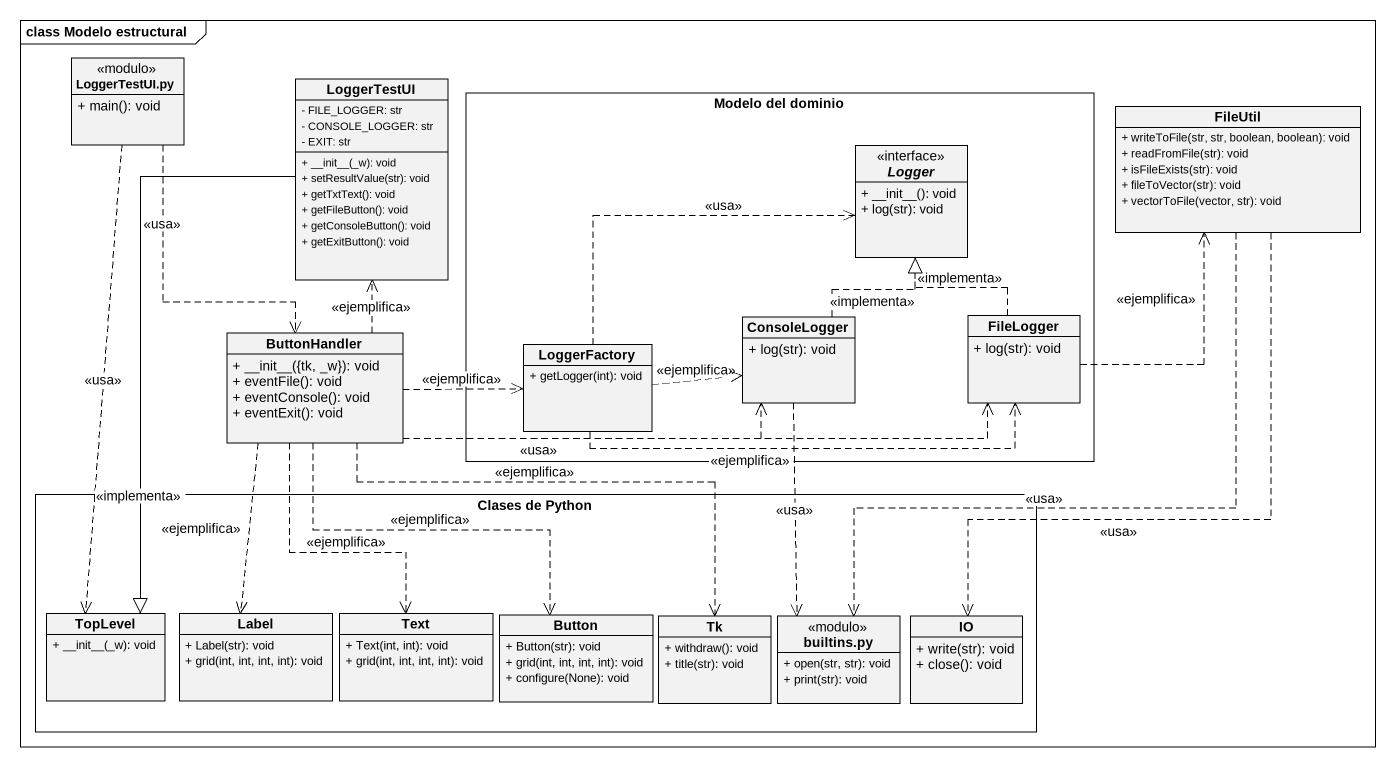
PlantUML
@startuml
mainframe class Modelo estructural
hide circle
hide empty members
skinparam classAttributeIconSize 0
class "LoggerTestUI.py" as LoggerTestUI_py <<modulo>> {
  + main(): void
}
class LoggerTestUI {
  - FILE_LOGGER: str
  - CONSOLE_LOGGER: str
  - EXIT: str
  + ~__init~__(_w): void
  + setResultValue(str): void
  + getTxtText(): void
  + getFileButton(): void
  + getConsoleButton(): void
  + getExitButton(): void
}
rectangle "Modelo del dominio" as Modelo_del_dominio {
  interface Logger {
    + ~__init~__(): void
    + log(str): void
  }
  class LoggerFactory {
    + getLogger(int): void
  }
  class ConsoleLogger {
    + log(str): void
  }
  class FileLogger {
    + log(str): void
  }
}
class FileUtil {
  + writeToFile(str, str, boolean, boolean): void
  + readFromFile(str): void
  + isFileExists(str): void
  + fileToVector(str): void
  + vectorToFile(vector, str): void
}
class ButtonHandler {
  + ~__init~__({tk, _w}): void
  + eventFile(): void
  + eventConsole(): void
  + eventExit(): void
}
rectangle "Clases de Python" as Clases_de_Python {
  class TopLevel {
    + ~__init~__(_w): void
  }
  class "Label" as Label_ {
    + Label(str): void
    + grid(int, int, int, int): void
  }
  class Text {
    + Text(int, int): void
    + grid(int, int, int, int): void
  }
  class Button {
    + Button(str): void
    + grid(int, int, int, int): void
    + configure(None): void
  }
  class Tk {
    + withdraw(): void
    + title(str): void
  }
  class "builtins.py" as builtins_py <<modulo>> {
    + open(str, str): void
    + print(str): void
  }
  class IO {
    + write(str): void
    + close(): void
  }
}
LoggerTestUI_py ..> ButtonHandler : <<usa>>
LoggerTestUI_py ..> TopLevel : <<usa>>
LoggerTestUI --|> TopLevel : <<implementa>>
FileUtil ..> builtins_py : <<usa>>
FileUtil ..> IO : <<usa>>
ButtonHandler .up.> LoggerTestUI : <<ejemplifica>>
ButtonHandler .right.> LoggerFactory : <<ejemplifica>>
ButtonHandler .right.> ConsoleLogger : <<usa>>
ButtonHandler .right.> FileLogger
ButtonHandler ..> Label_ : <<ejemplifica>>
ButtonHandler ..> Text : <<ejemplifica>>
ButtonHandler ..> Button : <<ejemplifica>>
ButtonHandler ..> Tk : <<ejemplifica>>
LoggerFactory .right.> Logger : <<usa>>
LoggerFactory .right.> ConsoleLogger : <<ejemplifica>>
LoggerFactory .right.> FileLogger : <<ejemplifica>>
ConsoleLogger .up.|> Logger : <<implementa>>
ConsoleLogger ..> builtins_py : <<usa>>
FileLogger .up.> FileUtil : <<ejemplifica>>
FileLogger .up.|> Logger : <<implementa>>
@enduml
